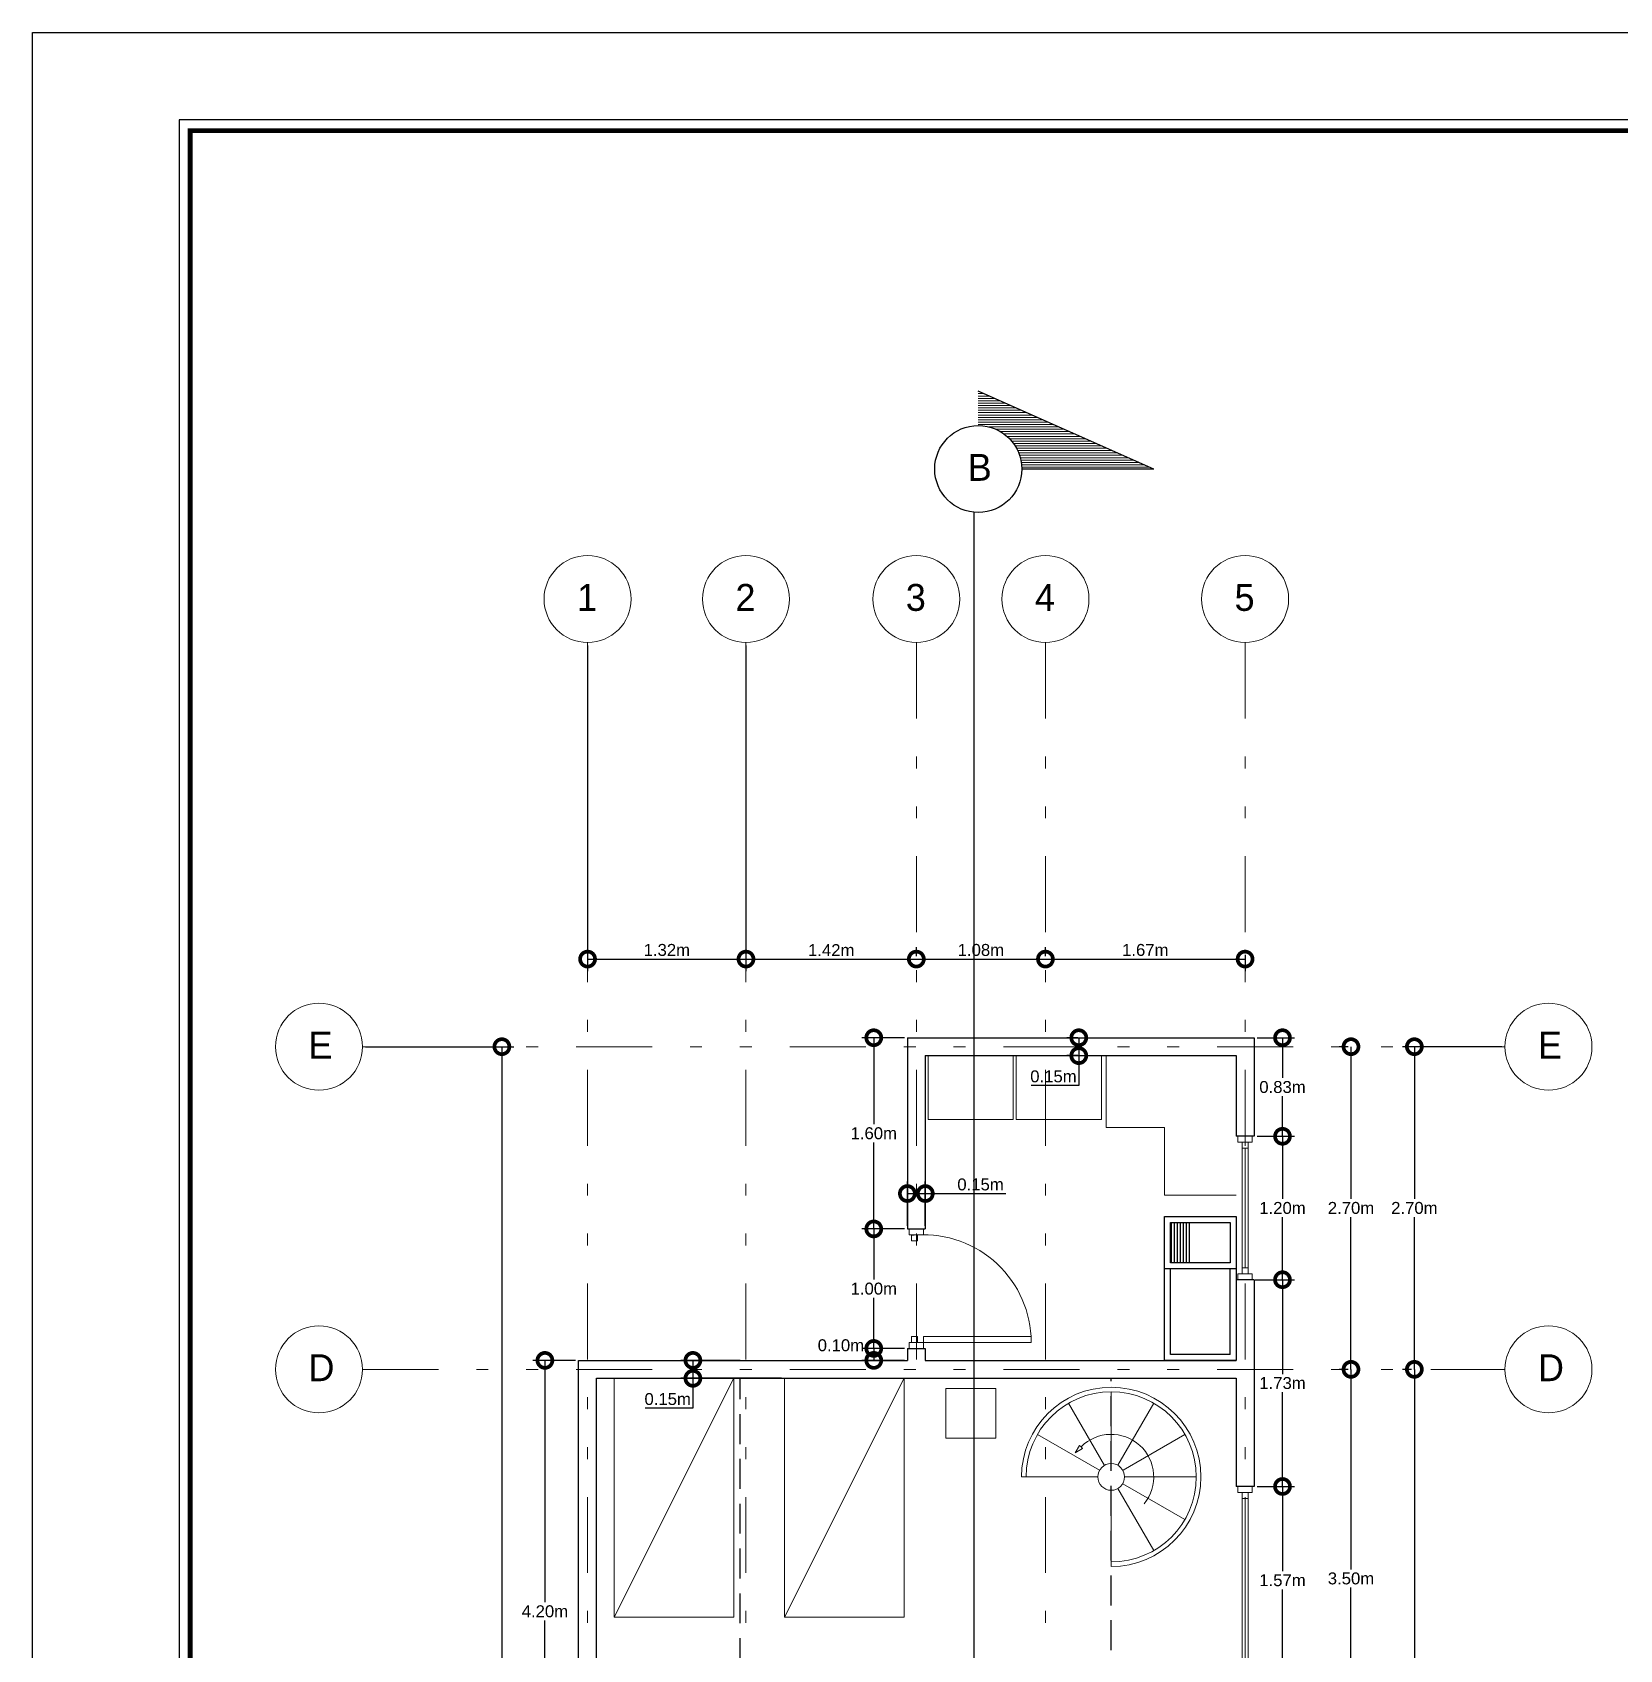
# Model space of a CAD drawing. Header units: inches. Extents: x -22.5 to 70.9, y -14.1 to 48.3.
# Drawn here: x 25.91 to 39.19, y 34.77 to 48.3 of the extents above; entities that cross this region are included whole.
import ezdxf

# ---------------------------------------------------------------- set-up
doc = ezdxf.new("R2010")
doc.units = ezdxf.units.IN
doc.header["$MEASUREMENT"] = 0
for name, pattern in [('DASHED2', [0.375, 0.25, -0.125]), ('DIVIDE', [31.75, 12.7, -6.35, 0, -6.35, 0, -6.35]), ('HIDDEN', [0.375, 0.25, -0.125])]:
    doc.linetypes.add(name, pattern=pattern)
doc.layers.add('A-Appliance-G', color=6, linetype='Continuous')
doc.layers.add('MODULO', color=7, linetype='Continuous')
for name, color, linetype, lineweight in [('corte', 7, 'Continuous', 30), ('cotas', 1, 'Continuous', 13), ('ejes', 253, 'DIVIDE', 13), ('muebles', 6, 'Continuous', 13), ('paredes', 7, 'Continuous', 30), ('proyecciones', 95, 'DASHED2', 25), ('pv', 4, 'Continuous', 5), ('rotulacion', 7, 'Continuous', 15)]:
    doc.layers.add(name, color=color, linetype=linetype, lineweight=lineweight)
doc.styles.add('DIMS', font='ARIAL.TTF')
doc.dimstyles.new('DIMS', dxfattribs={"dimtxt": 0.1, "dimasz": 0.25, "dimexe": 0.1, "dimexo": 0.025, "dimgap": 0.025, "dimtad": 1, "dimtih": 1, "dimtoh": 1, "dimzin": 1, "dimdsep": 46, "dimtxsty": 'DIMS', "dimblk1": 'DOTSMALL', "dimblk2": 'DOTSMALL', "dimsah": 1, "dimcen": 0.09, "dimclrd": 9, "dimclre": 9, "dimclrt": 2, "dimazin": 0, "dimtfac": 1, "dimtofl": 0, "dimtmove": 0, "dimatfit": 3, "dimldrblk": 'DOTSMALL', "dimfxl": 1, "dimtolj": 1, "dimtzin": 0, "dimarcsym": 0})

# ---------------------------------------------------------------- blocks, each defined once
blk = doc.blocks.new('pila')
at = {"layer": 'A-Appliance-G'}
for p, q in [((-0.219, 0.466), (0.986, 0.466)), ((-0.219, -0.134), (-0.219, 0.466)), ((-0.169, 0.416), (0.169, 0.416)), ((-0.169, -0.084), (-0.169, 0.416)), ((0.169, 0.416), (0.169, -0.084)), ((0.219, 0.466), (0.219, -0.134)), ((0.936, 0.416), (0.219, 0.416)), ((0.936, 0.416), (0.936, -0.084)), ((0.986, 0.466), (0.986, -0.134)), ((0.169, 0.075), (-0.169, 0.075)), ((0.169, 0.05), (-0.169, 0.05)), ((0.169, 0.025), (-0.169, 0.025)), ((0.169, 0), (-0.169, 0)), ((0.986, -0.134), (-0.219, -0.134)), ((0.169, -0.025), (-0.169, -0.025)), ((0.169, -0.05), (-0.169, -0.05)), ((0.169, -0.075), (-0.169, -0.075)), ((0.169, -0.084), (-0.169, -0.084)), ((0.936, -0.084), (0.219, -0.084))]:
    blk.add_line(p, q, dxfattribs=at)
blk = doc.blocks.new('p1.00')
at = {"layer": 'pv', "linetype": 'Continuous'}
for p, q in [((0.9, 1.02), (0.95, 1.02)), ((0.9, 0.12), (0.9, 1.02)), ((0.95, 1.02), (0.95, 0.12)), ((0, 0), (0, 0.12)), ((0, 0.12), (0.05, 0.12)), ((0.05, 0), (0, 0)), ((0.05, 0.12), (0.05, 0)), ((0.1, 0.07), (0.05, 0.07)), ((0.05, 0.07), (0.05, 0.02)), ((0.05, 0.02), (0.1, 0.02)), ((0.1, 0.02), (0.1, 0.07)), ((0.95, 0.12), (0.9, 0.12)), ((0.9, 0.07), (0.95, 0.07)), ((0.9, 0.02), (0.9, 0.07)), ((0.95, 0.02), (0.9, 0.02)), ((0.95, 0.12), (0.95, 0)), ((1, 0.12), (0.95, 0.12)), ((0.95, 0.07), (0.95, 0.02)), ((0.95, 0), (1, 0)), ((1, 0), (1, 0.12))]:
    blk.add_line(p, q, dxfattribs=at)
blk.add_arc((0.95, 0.12), 0.901, 93.1798, 186.3695, dxfattribs=at)
blk = doc.blocks.new('dfgd')
at = {"layer": 'pv', "linetype": 'Continuous'}
for p, q in [((-0.324, 0.987), (-0.204, 0.987)), ((-0.324, 0.937), (-0.324, 0.987)), ((-0.204, 0.987), (-0.204, 0.937)), ((-0.204, 0.937), (-0.324, 0.937)), ((-0.289, -0.533), (-0.289, 0.937)), ((-0.289, 0.937), (-0.239, 0.937)), ((-0.239, 0.887), (-0.289, 0.887)), ((-0.264, -0.483), (-0.264, 0.887)), ((-0.239, 0.937), (-0.239, -0.533)), ((-0.324, -0.533), (-0.324, -0.583)), ((-0.204, -0.533), (-0.324, -0.533)), ((-0.239, -0.483), (-0.289, -0.483)), ((-0.239, -0.533), (-0.289, -0.533)), ((-0.204, -0.583), (-0.204, -0.533)), ((-0.324, -0.583), (-0.204, -0.583))]:
    blk.add_line(p, q, dxfattribs=at)
blk = doc.blocks.new('fghdfgh')
at = {"layer": 'pv', "linetype": 'Continuous'}
for p, q in [((0.035, 0.6), (-0.085, 0.6)), ((-0.085, 0.6), (-0.085, 0.55)), ((-0.085, 0.55), (0.035, 0.55)), ((-0.05, 0.55), (0, 0.55)), ((-0.05, -0.55), (-0.05, 0.55)), ((0, 0.55), (0, -0.55)), ((0.035, 0.55), (0.035, 0.6)), ((-0.05, 0.5), (0, 0.5)), ((-0.025, 0.5), (-0.025, -0.5)), ((-0.05, -0.5), (0, -0.5)), ((-0.085, -0.55), (0.035, -0.55)), ((-0.085, -0.6), (-0.085, -0.55)), ((0.035, -0.6), (-0.085, -0.6)), ((0, -0.55), (-0.05, -0.55)), ((0.035, -0.55), (0.035, -0.6))]:
    blk.add_line(p, q, dxfattribs=at)
blk = doc.blocks.new('iuhiu')
at = {"layer": 'muebles', "lineweight": 5}
for p, q in [((0, 0.112), (0, 0.712)), ((-0.056, 0.096), (-0.356, 0.617)), ((0.056, 0.097), (0.356, 0.617)), ((-0.098, 0.056), (-0.617, 0.356)), ((0.099, 0.057), (0.617, 0.356)), ((-0.264, 0.264), (-0.301, 0.201)), ((-0.301, 0.201), (-0.239, 0.239)), ((-0.251, 0.251), (-0.264, 0.264)), ((-0.251, 0.251), (-0.239, 0.239)), ((-0.113, 0), (-0.75, 0)), ((0.112, 0), (0.712, 0)), ((0, -0.113), (0, -0.75)), ((0.056, -0.097), (0.356, -0.617)), ((0.098, -0.057), (0.617, -0.356))]:
    blk.add_line(p, q, dxfattribs=at)
blk.add_circle((0, 0), 0.112, dxfattribs=at)
for radius, start, end in [(0.75, 270, 180), (0.712, 270, 180), (0.356, 320.7106, 135)]:
    blk.add_arc((0, 0), radius, start, end, dxfattribs=at)
blk = doc.blocks.new('cama')
at = {"layer": 'muebles'}
blk.add_line((0, 0), (2, 1), dxfattribs=at)
blk.add_lwpolyline([(0, 0), (2, 0), (2, 1), (0, 1)], close=True, dxfattribs=at)
blk = doc.blocks.new('_DOTSMALL')
at = {"color": 0, "linetype": 'ByBlock', "const_width": 0.5}
blk.add_lwpolyline([(-0.0625, 0, 1), (0.0625, 0, 1)], format="xyb", close=True, dxfattribs=at)
blk = doc.blocks.new('*D205')
at = {"layer": 'cotas', "color": 9, "lineweight": -2}
for p, q in [((30.559, 43.171), (30.559, 40.448)), ((31.884, 43.171), (31.884, 40.448)), ((30.559, 40.548), (31.884, 40.548))]:
    blk.add_line(p, q, dxfattribs=at)
at = {"layer": 'Defpoints', "color": 0}
for p in [(30.559, 43.196), (31.884, 43.196), (31.884, 40.548)]:
    blk.add_point(p, dxfattribs=at)
at = {"layer": 'cotas', "color": 9, "lineweight": -2, "xscale": 0.25, "yscale": 0.25, "zscale": 0.25, "rotation": 180}
blk.add_blockref('_DOTSMALL', (30.559, 40.548), dxfattribs=at)
at = {"layer": 'cotas', "color": 9, "lineweight": -2, "xscale": 0.25, "yscale": 0.25, "zscale": 0.25}
blk.add_blockref('_DOTSMALL', (31.884, 40.548), dxfattribs=at)
at = {"layer": 'cotas', "color": 2, "insert": (31.222, 40.624), "char_height": 0.1, "attachment_point": 5, "style": 'DIMS'}
blk.add_mtext('\\A1;1.32m', dxfattribs=at)
blk = doc.blocks.new('*D206')
at = {"layer": 'cotas', "color": 9, "lineweight": -2}
for p, q in [((31.884, 43.171), (31.884, 40.448)), ((33.309, 40.573), (33.309, 40.648)), ((31.884, 40.548), (33.309, 40.548))]:
    blk.add_line(p, q, dxfattribs=at)
at = {"layer": 'Defpoints', "color": 0}
for p in [(31.884, 43.196), (33.309, 40.548), (33.309, 40.548)]:
    blk.add_point(p, dxfattribs=at)
at = {"layer": 'cotas', "color": 9, "lineweight": -2, "xscale": 0.25, "yscale": 0.25, "zscale": 0.25, "rotation": 180}
blk.add_blockref('_DOTSMALL', (31.884, 40.548), dxfattribs=at)
at = {"layer": 'cotas', "color": 9, "lineweight": -2, "xscale": 0.25, "yscale": 0.25, "zscale": 0.25}
blk.add_blockref('_DOTSMALL', (33.309, 40.548), dxfattribs=at)
at = {"layer": 'cotas', "color": 2, "insert": (32.597, 40.623), "char_height": 0.1, "attachment_point": 5, "style": 'DIMS'}
blk.add_mtext('\\A1;1.42m', dxfattribs=at)
blk = doc.blocks.new('*D207')
at = {"layer": 'cotas', "color": 9, "lineweight": -2}
for p, q in [((34.389, 40.573), (34.389, 40.648)), ((34.389, 40.548), (36.059, 40.548)), ((36.059, 40.585), (36.059, 40.448))]:
    blk.add_line(p, q, dxfattribs=at)
at = {"layer": 'Defpoints', "color": 0}
for p in [(36.059, 40.61), (34.389, 40.548), (36.059, 40.548)]:
    blk.add_point(p, dxfattribs=at)
at = {"layer": 'cotas', "color": 9, "lineweight": -2, "xscale": 0.25, "yscale": 0.25, "zscale": 0.25, "rotation": 180}
blk.add_blockref('_DOTSMALL', (34.389, 40.548), dxfattribs=at)
at = {"layer": 'cotas', "color": 9, "lineweight": -2, "xscale": 0.25, "yscale": 0.25, "zscale": 0.25}
blk.add_blockref('_DOTSMALL', (36.059, 40.548), dxfattribs=at)
at = {"layer": 'cotas', "color": 2, "insert": (35.224, 40.624), "char_height": 0.1, "attachment_point": 5, "style": 'DIMS'}
blk.add_mtext('\\A1;1.67m', dxfattribs=at)
blk = doc.blocks.new('*D208')
at = {"layer": 'cotas', "color": 9, "lineweight": -2}
for p, q in [((37.45, 37.115), (37.375, 37.115)), ((37.475, 37.115), (37.475, 32.691)), ((37.475, 28.115), (37.475, 32.539)), ((38.208, 28.115), (37.375, 28.115))]:
    blk.add_line(p, q, dxfattribs=at)
at = {"layer": 'Defpoints', "color": 0}
for p in [(37.475, 37.115), (37.475, 37.115), (38.233, 28.115)]:
    blk.add_point(p, dxfattribs=at)
at = {"layer": 'cotas', "color": 9, "lineweight": -2, "xscale": 0.25, "yscale": 0.25, "zscale": 0.25}
for p, rotation in [((37.475, 37.115), 90), ((37.475, 28.115), 270)]:
    blk.add_blockref('_DOTSMALL', p, dxfattribs=dict(at, rotation=rotation))
at = {"layer": 'cotas', "color": 2, "insert": (37.475, 32.615), "char_height": 0.1, "attachment_point": 5, "style": 'DIMS'}
blk.add_mtext('\\A1;9.00m', dxfattribs=at)
blk = doc.blocks.new('*D209')
at = {"layer": 'cotas', "color": 9, "lineweight": -2}
for p, q in [((30.459, 37.19), (30.102, 37.19)), ((30.202, 37.19), (30.202, 35.166)), ((30.202, 32.99), (30.202, 35.014)), ((30.459, 32.99), (30.102, 32.99))]:
    blk.add_line(p, q, dxfattribs=at)
at = {"layer": 'Defpoints', "color": 0}
for p in [(30.484, 37.19), (30.202, 32.99), (30.484, 32.99)]:
    blk.add_point(p, dxfattribs=at)
at = {"layer": 'cotas', "color": 9, "lineweight": -2, "xscale": 0.25, "yscale": 0.25, "zscale": 0.25}
for p, rotation in [((30.202, 37.19), 90), ((30.202, 32.99), 270)]:
    blk.add_blockref('_DOTSMALL', p, dxfattribs=dict(at, rotation=rotation))
at = {"layer": 'cotas', "color": 2, "insert": (30.202, 35.09), "char_height": 0.1, "attachment_point": 5, "style": 'DIMS'}
blk.add_mtext('\\A1;4.20m', dxfattribs=at)
blk = doc.blocks.new('*D214')
at = {"layer": 'cotas', "color": 9, "lineweight": -2}
for p, q in [((36.159, 36.135), (36.472, 36.135)), ((36.372, 36.135), (36.372, 35.426)), ((36.372, 34.565), (36.372, 35.274)), ((36.159, 34.565), (36.472, 34.565))]:
    blk.add_line(p, q, dxfattribs=at)
at = {"layer": 'Defpoints', "color": 0}
for p in [(36.134, 36.135), (36.372, 36.135), (36.134, 34.565)]:
    blk.add_point(p, dxfattribs=at)
at = {"layer": 'cotas', "color": 9, "lineweight": -2, "xscale": 0.25, "yscale": 0.25, "zscale": 0.25}
for p, rotation in [((36.372, 36.135), 90), ((36.372, 34.565), 270)]:
    blk.add_blockref('_DOTSMALL', p, dxfattribs=dict(at, rotation=rotation))
at = {"layer": 'cotas', "color": 2, "insert": (36.372, 35.35), "char_height": 0.1, "attachment_point": 5, "style": 'DIMS'}
blk.add_mtext('\\A1;1.57m', dxfattribs=at)
blk = doc.blocks.new('*D215')
at = {"layer": 'cotas', "color": 9, "lineweight": -2}
for p, q in [((36.159, 37.865), (36.472, 37.865)), ((36.372, 37.865), (36.372, 37.076)), ((36.372, 36.135), (36.372, 36.924)), ((36.159, 36.135), (36.472, 36.135))]:
    blk.add_line(p, q, dxfattribs=at)
at = {"layer": 'Defpoints', "color": 0}
for p in [(36.134, 37.865), (36.372, 37.865), (36.134, 36.135)]:
    blk.add_point(p, dxfattribs=at)
at = {"layer": 'cotas', "color": 9, "lineweight": -2, "xscale": 0.25, "yscale": 0.25, "zscale": 0.25}
for p, rotation in [((36.372, 37.865), 90), ((36.372, 36.135), 270)]:
    blk.add_blockref('_DOTSMALL', p, dxfattribs=dict(at, rotation=rotation))
at = {"layer": 'cotas', "color": 2, "insert": (36.372, 37), "char_height": 0.1, "attachment_point": 5, "style": 'DIMS'}
blk.add_mtext('\\A1;1.73m', dxfattribs=at)
blk = doc.blocks.new('*D216')
at = {"layer": 'cotas', "color": 9, "lineweight": -2}
for p, q in [((36.159, 39.065), (36.472, 39.065)), ((36.372, 39.065), (36.372, 38.541)), ((36.372, 37.865), (36.372, 38.389)), ((36.144, 37.865), (36.472, 37.865))]:
    blk.add_line(p, q, dxfattribs=at)
at = {"layer": 'Defpoints', "color": 0}
for p in [(36.134, 39.065), (36.372, 39.065), (36.119, 37.865)]:
    blk.add_point(p, dxfattribs=at)
at = {"layer": 'cotas', "color": 9, "lineweight": -2, "xscale": 0.25, "yscale": 0.25, "zscale": 0.25}
for p, rotation in [((36.372, 39.065), 90), ((36.372, 37.865), 270)]:
    blk.add_blockref('_DOTSMALL', p, dxfattribs=dict(at, rotation=rotation))
at = {"layer": 'cotas', "color": 2, "insert": (36.372, 38.465), "char_height": 0.1, "attachment_point": 5, "style": 'DIMS'}
blk.add_mtext('\\A1;1.20m', dxfattribs=at)
blk = doc.blocks.new('*D222')
at = {"layer": 'cotas', "color": 9, "lineweight": -2}
for p, q in [((36.92, 37.115), (36.845, 37.115)), ((36.945, 37.115), (36.945, 35.441)), ((36.945, 33.615), (36.945, 35.289)), ((38.021, 33.615), (36.845, 33.615))]:
    blk.add_line(p, q, dxfattribs=at)
at = {"layer": 'Defpoints', "color": 0}
for p in [(36.945, 37.115), (36.945, 37.115), (38.046, 33.615)]:
    blk.add_point(p, dxfattribs=at)
at = {"layer": 'cotas', "color": 9, "lineweight": -2, "xscale": 0.25, "yscale": 0.25, "zscale": 0.25}
for p, rotation in [((36.945, 37.115), 90), ((36.945, 33.615), 270)]:
    blk.add_blockref('_DOTSMALL', p, dxfattribs=dict(at, rotation=rotation))
at = {"layer": 'cotas', "color": 2, "insert": (36.945, 35.365), "char_height": 0.1, "attachment_point": 5, "style": 'DIMS'}
blk.add_mtext('\\A1;3.50m', dxfattribs=at)
blk = doc.blocks.new('*D223')
at = {"layer": 'cotas', "color": 9, "lineweight": -2}
for p, q in [((36.92, 39.815), (36.845, 39.815)), ((36.945, 39.815), (36.945, 38.541)), ((36.945, 37.115), (36.945, 38.389)), ((36.92, 37.115), (36.845, 37.115))]:
    blk.add_line(p, q, dxfattribs=at)
at = {"layer": 'Defpoints', "color": 0}
for p in [(36.945, 39.815), (36.945, 39.815), (36.945, 37.115)]:
    blk.add_point(p, dxfattribs=at)
at = {"layer": 'cotas', "color": 9, "lineweight": -2, "xscale": 0.25, "yscale": 0.25, "zscale": 0.25}
for p, rotation in [((36.945, 39.815), 90), ((36.945, 37.115), 270)]:
    blk.add_blockref('_DOTSMALL', p, dxfattribs=dict(at, rotation=rotation))
at = {"layer": 'cotas', "color": 2, "insert": (36.945, 38.465), "char_height": 0.1, "attachment_point": 5, "style": 'DIMS'}
blk.add_mtext('\\A1;2.70m', dxfattribs=at)
blk = doc.blocks.new('*D224')
at = {"layer": 'cotas', "color": 9, "lineweight": -2}
for p, q in [((33.209, 38.29), (32.853, 38.29)), ((32.953, 38.29), (32.953, 37.866)), ((32.953, 37.29), (32.953, 37.714)), ((33.209, 37.29), (32.853, 37.29))]:
    blk.add_line(p, q, dxfattribs=at)
at = {"layer": 'Defpoints', "color": 0}
for p in [(33.234, 38.29), (32.953, 37.29), (33.234, 37.29)]:
    blk.add_point(p, dxfattribs=at)
at = {"layer": 'cotas', "color": 9, "lineweight": -2, "xscale": 0.25, "yscale": 0.25, "zscale": 0.25}
for p, rotation in [((32.953, 38.29), 90), ((32.953, 37.29), 270)]:
    blk.add_blockref('_DOTSMALL', p, dxfattribs=dict(at, rotation=rotation))
at = {"layer": 'cotas', "color": 2, "insert": (32.953, 37.79), "char_height": 0.1, "attachment_point": 5, "style": 'DIMS'}
blk.add_mtext('\\A1;1.00m', dxfattribs=at)
blk = doc.blocks.new('*D225')
at = {"layer": 'cotas', "color": 9, "lineweight": -2}
for p, q in [((33.209, 37.29), (32.853, 37.29)), ((32.953, 37.29), (32.953, 37.19)), ((33.209, 37.19), (32.853, 37.19))]:
    blk.add_line(p, q, dxfattribs=at)
at = {"layer": 'Defpoints', "color": 0}
for p in [(33.234, 37.29), (32.953, 37.19), (33.234, 37.19)]:
    blk.add_point(p, dxfattribs=at)
at = {"layer": 'cotas', "color": 9, "lineweight": -2, "xscale": 0.25, "yscale": 0.25, "zscale": 0.25}
for p, rotation in [((32.953, 37.29), 90), ((32.953, 37.19), 270)]:
    blk.add_blockref('_DOTSMALL', p, dxfattribs=dict(at, rotation=rotation))
at = {"layer": 'cotas', "color": 2, "insert": (32.678, 37.316), "char_height": 0.1, "attachment_point": 5, "style": 'DIMS'}
blk.add_mtext('\\A1;0.10m', dxfattribs=at)
blk = doc.blocks.new('*D226')
at = {"layer": 'cotas', "color": 9, "lineweight": -2}
for p, q in [((33.209, 39.89), (32.853, 39.89)), ((32.953, 39.89), (32.953, 39.166)), ((32.953, 38.29), (32.953, 39.014)), ((33.209, 38.29), (32.853, 38.29))]:
    blk.add_line(p, q, dxfattribs=at)
at = {"layer": 'Defpoints', "color": 0}
for p in [(32.953, 39.89), (33.234, 39.89), (33.234, 38.29)]:
    blk.add_point(p, dxfattribs=at)
at = {"layer": 'cotas', "color": 9, "lineweight": -2, "xscale": 0.25, "yscale": 0.25, "zscale": 0.25}
for p, rotation in [((32.953, 39.89), 90), ((32.953, 38.29), 270)]:
    blk.add_blockref('_DOTSMALL', p, dxfattribs=dict(at, rotation=rotation))
at = {"layer": 'cotas', "color": 2, "insert": (32.953, 39.09), "char_height": 0.1, "attachment_point": 5, "style": 'DIMS'}
blk.add_mtext('\\A1;1.60m', dxfattribs=at)
blk = doc.blocks.new('*D235')
at = {"layer": 'cotas', "color": 9, "lineweight": -2}
for p, q in [((31.834, 37.19), (31.34, 37.19)), ((31.44, 37.19), (31.44, 37.04)), ((32.182, 37.04), (31.34, 37.04)), ((31.44, 37.04), (31.44, 36.79)), ((31.44, 36.79), (31.042, 36.79))]:
    blk.add_line(p, q, dxfattribs=at)
at = {"layer": 'Defpoints', "color": 0}
for p in [(31.859, 37.19), (31.44, 37.04), (32.207, 37.04)]:
    blk.add_point(p, dxfattribs=at)
at = {"layer": 'cotas', "color": 9, "lineweight": -2, "xscale": 0.25, "yscale": 0.25, "zscale": 0.25}
for p, rotation in [((31.44, 37.19), 90), ((31.44, 37.04), 270)]:
    blk.add_blockref('_DOTSMALL', p, dxfattribs=dict(at, rotation=rotation))
at = {"layer": 'cotas', "color": 2, "insert": (31.229, 36.866), "char_height": 0.1, "attachment_point": 5, "style": 'DIMS'}
blk.add_mtext('\\A1;0.15m', dxfattribs=at)
blk = doc.blocks.new('*D236')
at = {"layer": 'cotas', "color": 9, "lineweight": -2}
for p, q in [((33.234, 38.315), (33.234, 38.686)), ((33.234, 38.586), (33.384, 38.586)), ((33.384, 38.315), (33.384, 38.686)), ((33.384, 38.586), (34.058, 38.586))]:
    blk.add_line(p, q, dxfattribs=at)
at = {"layer": 'Defpoints', "color": 0}
for p in [(33.384, 38.586), (33.234, 38.29), (33.384, 38.29)]:
    blk.add_point(p, dxfattribs=at)
at = {"layer": 'cotas', "color": 9, "lineweight": -2, "xscale": 0.25, "yscale": 0.25, "zscale": 0.25, "rotation": 180}
blk.add_blockref('_DOTSMALL', (33.234, 38.586), dxfattribs=at)
at = {"layer": 'cotas', "color": 9, "lineweight": -2, "xscale": 0.25, "yscale": 0.25, "zscale": 0.25}
blk.add_blockref('_DOTSMALL', (33.384, 38.586), dxfattribs=at)
at = {"layer": 'cotas', "color": 2, "insert": (33.846, 38.662), "char_height": 0.1, "attachment_point": 5, "style": 'DIMS'}
blk.add_mtext('\\A1;0.15m', dxfattribs=at)
blk = doc.blocks.new('*D237')
at = {"layer": 'cotas', "color": 9, "lineweight": -2}
for p, q in [((34.659, 39.89), (34.568, 39.89)), ((34.668, 39.89), (34.668, 39.74)), ((34.659, 39.74), (34.568, 39.74)), ((34.668, 39.74), (34.668, 39.49)), ((34.668, 39.49), (34.27, 39.49))]:
    blk.add_line(p, q, dxfattribs=at)
at = {"layer": 'Defpoints', "color": 0}
for p in [(34.684, 39.89), (34.668, 39.74), (34.684, 39.74)]:
    blk.add_point(p, dxfattribs=at)
at = {"layer": 'cotas', "color": 9, "lineweight": -2, "xscale": 0.25, "yscale": 0.25, "zscale": 0.25}
for p, rotation in [((34.668, 39.89), 90), ((34.668, 39.74), 270)]:
    blk.add_blockref('_DOTSMALL', p, dxfattribs=dict(at, rotation=rotation))
at = {"layer": 'cotas', "color": 2, "insert": (34.456, 39.566), "char_height": 0.1, "attachment_point": 5, "style": 'DIMS'}
blk.add_mtext('\\A1;0.15m', dxfattribs=at)
blk = doc.blocks.new('HOJA11-17')
blk.add_lwpolyline([(-40.379, 27.285), (2.621, 27.285), (2.621, -0.715), (-40.379, -0.715)], close=True)
blk = doc.blocks.new('*D245')
at = {"layer": 'cotas', "color": 9, "lineweight": -2}
for p, q in [((38.208, 39.815), (37.375, 39.815)), ((37.475, 39.815), (37.475, 38.541)), ((37.475, 37.115), (37.475, 38.389)), ((37.45, 37.115), (37.375, 37.115))]:
    blk.add_line(p, q, dxfattribs=at)
at = {"layer": 'Defpoints', "color": 0}
for p in [(37.475, 39.815), (38.233, 39.815), (37.475, 37.115)]:
    blk.add_point(p, dxfattribs=at)
at = {"layer": 'cotas', "color": 9, "lineweight": -2, "xscale": 0.25, "yscale": 0.25, "zscale": 0.25}
for p, rotation in [((37.475, 39.815), 90), ((37.475, 37.115), 270)]:
    blk.add_blockref('_DOTSMALL', p, dxfattribs=dict(at, rotation=rotation))
at = {"layer": 'cotas', "color": 2, "insert": (37.475, 38.465), "char_height": 0.1, "attachment_point": 5, "style": 'DIMS'}
blk.add_mtext('\\A1;2.70m', dxfattribs=at)
blk = doc.blocks.new('*D246')
at = {"layer": 'cotas', "color": 9, "lineweight": -2}
for p, q in [((33.309, 40.573), (33.309, 40.648)), ((34.389, 40.573), (34.389, 40.648)), ((33.309, 40.548), (34.389, 40.548))]:
    blk.add_line(p, q, dxfattribs=at)
at = {"layer": 'Defpoints', "color": 0}
for p in [(33.309, 40.548), (34.389, 40.548), (34.389, 40.548)]:
    blk.add_point(p, dxfattribs=at)
at = {"layer": 'cotas', "color": 9, "lineweight": -2, "xscale": 0.25, "yscale": 0.25, "zscale": 0.25, "rotation": 180}
blk.add_blockref('_DOTSMALL', (33.309, 40.548), dxfattribs=at)
at = {"layer": 'cotas', "color": 9, "lineweight": -2, "xscale": 0.25, "yscale": 0.25, "zscale": 0.25}
blk.add_blockref('_DOTSMALL', (34.389, 40.548), dxfattribs=at)
at = {"layer": 'cotas', "color": 2, "insert": (33.849, 40.624), "char_height": 0.1, "attachment_point": 5, "style": 'DIMS'}
blk.add_mtext('\\A1;1.08m', dxfattribs=at)
blk = doc.blocks.new('*D299')
at = {"layer": 'cotas', "color": 9, "lineweight": -2}
for p, q in [((28.701, 39.815), (29.942, 39.815)), ((29.842, 39.815), (29.842, 34.041)), ((29.842, 28.115), (29.842, 33.889)), ((28.701, 28.115), (29.942, 28.115))]:
    blk.add_line(p, q, dxfattribs=at)
at = {"layer": 'Defpoints', "color": 0}
for p in [(28.676, 39.815), (29.842, 39.815), (28.676, 28.115)]:
    blk.add_point(p, dxfattribs=at)
at = {"layer": 'cotas', "color": 9, "lineweight": -2, "xscale": 0.25, "yscale": 0.25, "zscale": 0.25}
for p, rotation in [((29.842, 39.815), 90), ((29.842, 28.115), 270)]:
    blk.add_blockref('_DOTSMALL', p, dxfattribs=dict(at, rotation=rotation))
at = {"layer": 'cotas', "color": 2, "insert": (29.842, 33.965), "char_height": 0.1, "attachment_point": 5, "style": 'DIMS'}
blk.add_mtext('\\A1;11.70m', dxfattribs=at)
blk = doc.blocks.new('*D385')
at = {"layer": 'cotas', "color": 9, "lineweight": -2}
for p, q in [((36.159, 39.89), (36.472, 39.89)), ((36.372, 39.89), (36.372, 39.553)), ((36.372, 39.065), (36.372, 39.401)), ((36.159, 39.065), (36.472, 39.065))]:
    blk.add_line(p, q, dxfattribs=at)
at = {"layer": 'Defpoints', "color": 0}
for p in [(36.134, 39.89), (36.372, 39.89), (36.134, 39.065)]:
    blk.add_point(p, dxfattribs=at)
at = {"layer": 'cotas', "color": 9, "lineweight": -2, "xscale": 0.25, "yscale": 0.25, "zscale": 0.25}
for p, rotation in [((36.372, 39.89), 90), ((36.372, 39.065), 270)]:
    blk.add_blockref('_DOTSMALL', p, dxfattribs=dict(at, rotation=rotation))
at = {"layer": 'cotas', "color": 2, "insert": (36.372, 39.477), "char_height": 0.1, "attachment_point": 5, "style": 'DIMS'}
blk.add_mtext('\\A1;0.83m', dxfattribs=at)

msp = doc.modelspace()

# ---------------------------------------------------------------- hatches: boundary and pattern name
at = {"layer": 'cotas', "linetype": 'Continuous'}
h = msp.add_hatch(dxfattribs=at)
h.set_pattern_fill('LINE', color=256, scale=0.00625, angle=180, style=0)
h.set_pattern_definition([(180, (154.312773, -79.31944), (-2e-18, 0.01984375), [])])
h.paths.add_polyline_path([(33.827, 45.3), (33.827, 45.013, -0.414214), (34.191, 44.649), (35.295, 44.649)])

# ---------------------------------------------------------------- linework, layer by layer
at = {"layer": 'corte', "linetype": 'Continuous'}
for q in [(33.827, 45.3), (34.191, 44.649)]:
    msp.add_line((35.295, 44.649), q, dxfattribs=at)
msp.add_circle((33.827, 44.649), 0.364, dxfattribs=at)
at = {"layer": 'ejes', "ltscale": 0.05}
for p, q in [((30.559, 43.196), (30.559, 26.02)), ((31.884, 43.196), (31.884, 26.02)), ((33.309, 43.196), (33.309, 37.115)), ((34.389, 43.196), (34.389, 26.02)), ((36.059, 43.196), (36.059, 26.02)), ((28.676, 39.815), (38.233, 39.815)), ((28.676, 37.115), (38.233, 37.115))]:
    msp.add_line(p, q, dxfattribs=at)
at = {"layer": 'MODULO'}
msp.add_lwpolyline([(67.67, 47.572), (27.143, 47.572), (27.143, 20.442)], dxfattribs=at)
at = {"layer": 'MODULO', "const_width": 0.0409}
msp.add_lwpolyline([(67.599, 47.48), (27.235, 47.48), (27.235, 20.513)], dxfattribs=at)
at = {"layer": 'muebles', "lineweight": 5}
for p, q in [((34.898, 39.14), (34.898, 39.74)), ((34.898, 39.14), (35.384, 39.14)), ((35.384, 39.14), (35.384, 38.572)), ((35.384, 38.572), (35.984, 38.572))]:
    msp.add_line(p, q, dxfattribs=at)
for points in [[(33.407, 39.74), (34.119, 39.74), (34.119, 39.205), (33.407, 39.205)], [(34.145, 39.74), (34.858, 39.74), (34.858, 39.205), (34.145, 39.205)], [(33.555, 36.956), (33.973, 36.956), (33.973, 36.538), (33.555, 36.538)]]:
    msp.add_lwpolyline(points, close=True, dxfattribs=at)
at = {"layer": 'paredes'}
for p, q in [((33.79, 44.286), (33.79, 27.078)), ((33.234, 39.89), (33.234, 38.29)), ((33.234, 39.89), (36.134, 39.89)), ((36.134, 39.89), (36.134, 39.065)), ((33.384, 39.74), (33.384, 38.29)), ((33.384, 39.74), (35.984, 39.74)), ((35.984, 39.74), (35.984, 39.065)), ((36.134, 39.065), (35.984, 39.065)), ((33.234, 38.29), (33.384, 38.29)), ((36.134, 37.865), (35.984, 37.865)), ((35.984, 37.865), (35.984, 37.19)), ((36.134, 37.865), (36.134, 36.135)), ((33.234, 37.29), (33.384, 37.29)), ((33.234, 37.29), (33.234, 37.19)), ((33.384, 37.29), (33.384, 37.19)), ((30.484, 37.19), (33.234, 37.19)), ((30.484, 32.99), (30.484, 37.19)), ((33.384, 37.19), (35.984, 37.19)), ((30.634, 37.04), (35.984, 37.04)), ((30.634, 33.66), (30.634, 37.04)), ((35.984, 37.04), (35.984, 36.135)), ((36.134, 36.135), (35.984, 36.135))]:
    msp.add_line(p, q, dxfattribs=at)
at = {"layer": 'proyecciones', "linetype": 'HIDDEN'}
for p, q in [((31.834, 33.49), (31.834, 37.04)), ((34.939, 32.14), (34.939, 37.04))]:
    msp.add_line(p, q, dxfattribs=at)
at = {"layer": 'rotulacion'}
for centre in [(30.559, 43.561), (31.884, 43.561), (33.309, 43.561), (34.389, 43.561), (36.059, 43.561), (28.312, 39.815), (38.597, 39.815), (28.312, 37.115), (38.597, 37.115)]:
    msp.add_circle(centre, 0.364, dxfattribs=at)

# ---------------------------------------------------------------- block references
at = {"layer": 'Defpoints', "xscale": 1.046400000000006, "yscale": 1.021874999999994, "zscale": 1.021875}
msp.add_blockref('HOJA11-17', (68.167, 20.421), dxfattribs=at)
at = {"layer": 'muebles', "lineweight": 5, "rotation": 270}
msp.add_blockref('pila', (35.518, 38.175), dxfattribs=at)
at = {"layer": 'muebles', "lineweight": 5, "xscale": -1, "rotation": 90}
for p in [(31.782, 37.04), (33.207, 37.04)]:
    msp.add_blockref('cama', p, dxfattribs=at)
at = {"layer": 'muebles', "lineweight": 5}
msp.add_blockref('iuhiu', (34.939, 36.215), dxfattribs=at)
at = {"layer": 'pv'}
for name, p in [('fghdfgh', (36.084, 38.465)), ('dfgd', (36.323, 35.148))]:
    msp.add_blockref(name, p, dxfattribs=at)
at = {"layer": 'pv', "linetype": 'Continuous', "rotation": 270}
msp.add_blockref('p1.00', (33.249, 38.29), dxfattribs=at)

# ---------------------------------------------------------------- texts
at = {"layer": 'rotulacion'}
for s, p in [('B', (33.739, 44.55)), ('1', (30.471, 43.462)), ('2', (31.796, 43.462)), ('3', (33.221, 43.462)), ('4', (34.301, 43.462)), ('5', (35.971, 43.462)), ('E', (28.224, 39.716)), ('E', (38.509, 39.716)), ('D', (28.224, 37.016)), ('D', (38.509, 37.016))]:
    msp.add_text(s, height=0.225, dxfattribs=at).set_placement(p)

# ---------------------------------------------------------------- dimensions: what is measured, and where the dimension line sits
at = {"layer": 'cotas'}
for base, p1, p2, override, picture, middle in [((31.8842215, 40.547979683), (30.5592215, 43.196139596), (31.8842215, 43.196139596), {"dimpost": 'm'}, '*D205', (31.2217215, 40.624071088)), ((33.3092215, 40.547979683), (31.8842215, 43.196139596), (33.3092215, 40.547979683), {"dimpost": 'm', "dimtmove": 1}, '*D206', (32.5967215, 40.623184321)), ((34.389, 40.548), (33.309, 40.548), (34.389, 40.548), {"dimpost": 'm', "dimtmove": 1}, '*D246', (33.849, 40.624)), ((36.059, 40.548), (34.389, 40.548), (36.059, 40.61), {"dimpost": 'm', "dimtmove": 1}, '*D207', (35.224, 40.624)), ((33.384, 38.586), (33.234, 38.29), (33.384, 38.29), {"dimpost": 'm'}, '*D236', (33.846, 38.662))]:
    dim = msp.add_linear_dim(base=base, p1=p1, p2=p2, dimstyle='DIMS', override=override, dxfattribs=at)
    dim.commit()
    dim.dimension.update_dxf_attribs({"geometry": picture, "text_midpoint": middle})
for base, p1, p2, override, picture, middle in [((32.953, 39.89), (33.234, 38.29), (33.234, 39.89), {"dimpost": 'm', "dimtmove": 1}, '*D226', (32.953, 39.09)), ((34.668, 39.74), (34.684, 39.89), (34.684, 39.74), {"dimpost": 'm'}, '*D237', (34.456, 39.566)), ((36.371972438, 39.889623077), (36.1342215, 39.064623077), (36.1342215, 39.889623077), {"dimpost": 'm', "dimtmove": 1}, '*D385', (36.371972438, 39.477123077)), ((29.842, 39.815), (28.676, 28.115), (28.676, 39.815), {"dimpost": 'm'}, '*D299', (29.842, 33.965)), ((36.945, 39.815), (36.945, 37.115), (36.945, 39.815), {"dimpost": 'm', "dimtmove": 1}, '*D223', (36.945, 38.465)), ((37.475, 39.815), (37.475, 37.115), (38.233, 39.815), {"dimpost": 'm', "dimtmove": 1}, '*D245', (37.475, 38.465)), ((36.372, 39.065), (36.119, 37.865), (36.134, 39.065), {"dimpost": 'm', "dimtmove": 1}, '*D216', (36.372, 38.465)), ((32.953, 37.29), (33.234, 38.29), (33.234, 37.29), {"dimpost": 'm'}, '*D224', (32.953, 37.79)), ((36.372, 37.865), (36.134, 36.135), (36.134, 37.865), {"dimpost": 'm', "dimtmove": 1}, '*D215', (36.372, 37)), ((32.953, 37.19), (33.234, 37.29), (33.234, 37.19), {"dimpost": 'm', "dimtmove": 1}, '*D225', (32.678, 37.316)), ((30.202, 32.99), (30.484, 37.19), (30.484, 32.99), {"dimpost": 'm'}, '*D209', (30.202, 35.09)), ((31.44, 37.04), (31.859, 37.19), (32.207, 37.04), {"dimpost": 'm'}, '*D235', (31.229, 36.866)), ((36.945, 37.115), (38.046, 33.615), (36.945, 37.115), {"dimpost": 'm', "dimtmove": 1}, '*D222', (36.945, 35.365)), ((37.475, 37.115), (38.233, 28.115), (37.475, 37.115), {"dimpost": 'm'}, '*D208', (37.475, 32.615)), ((36.372, 36.135), (36.134, 34.565), (36.134, 36.135), {"dimpost": 'm', "dimtmove": 1}, '*D214', (36.372, 35.35))]:
    dim = msp.add_linear_dim(base=base, p1=p1, p2=p2, angle=90, dimstyle='DIMS', override=override, dxfattribs=at)
    dim.commit()
    dim.dimension.update_dxf_attribs({"geometry": picture, "text_midpoint": middle})

doc.saveas('drawing.dxf')
